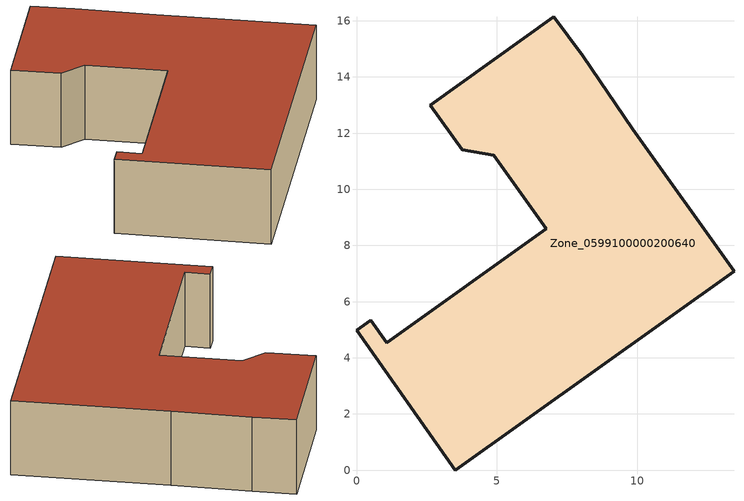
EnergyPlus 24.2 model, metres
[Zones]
Zone_0599100000200640
 floor ground (C_G): 3.51,0 0,4.98 0.5,5.34 1.07,4.53 6.76,8.59 4.88,11.22 3.77,11.4 2.63,13 7.02,16.14 8.05,14.76 9.83,12.14 13.44,7.09 z0
 wall outside (C_F): 3.77,11.4 4.88,11.22 6.76,8.59 1.07,4.53 0.5,5.34 0,4.98 3.51,0 13.44,7.09 9.83,12.14 8.05,14.76 7.02,16.14 2.63,13 3.77,11.4 z0:3.2
 roof outside (C_R): 0,4.98 3.51,0 13.44,7.09 9.83,12.14 8.05,14.76 7.02,16.14 2.63,13 3.77,11.4 4.88,11.22 6.76,8.59 1.07,4.53 0.5,5.34 z3.2
[BUILDING]
Pand.0599100000200640: North Axis=0; Terrain=City; Loads Convergence Tolerance Value=0.04; Temperature Convergence Tolerance Value=0.4; Solar Distribution=FullExterior; Maximum Number of Warmup Days=25; Minimum Number of Warmup Days=1
[Site:Location]
Rotterdam.The.Hague.AP_ZH_NLD Design_Conditions: Latitude=51.96; Longitude=4.45; Time Zone=1; Elevation=-4.5
[SITE:GROUNDTEMPERATURE:BUILDINGSURFACE]
18, 18, 18, 18, 18, 18, 18, 18, 18, 18, 18, 18
[MATERIAL] Thermal Absorptance=0.9; Solar Absorptance=0.7; Visible Absorptance=0.7
Name | Roughness | Thickness | Conductivity | Density | Specific Heat
G.TI.1975-1991 | MediumSmooth | 0.15 | 0.288461 | 540 | 1210
F.TI.1975-1991 | Rough | 0.3 | 0.230769 | 1920 | 840
R.TI.1975-1991 | MediumRough | 0.2 | 0.153846 | 1500 | 1000
[CONSTRUCTION]
C_G: G.TI.1975-1991
C_F: F.TI.1975-1991
C_R: R.TI.1975-1991
[ZONE]
Zone_0599100000200640: Type=1; Multiplier=1; Ceiling Height=Autocalculate; Volume=Autocalculate; Floor Area=autocalculate; Part of Total Floor Area=Yes
[ZONEINFILTRATION:DESIGNFLOWRATE]
Infil_Zone_0599100000200640: Zone or ZoneList or Space or SpaceList=Zone_0599100000200640; Schedule=AlwaysOn; Design Flow Rate Calculation Method=Flow/Area; Flow Rate per Floor Area=0.003; Constant Term Coefficient=1; Temperature Term Coefficient=0; Velocity Term Coefficient=0; Velocity Squared Term Coefficient=0
[HVACTEMPLATE:ZONE:IDEALLOADSAIRSYSTEM]
Zone_0599100000200640: Maximum Heating Supply Air Temperature=50; Minimum Cooling Supply Air Temperature=13; Maximum Heating Supply Air Humidity Ratio=0.0156; Minimum Cooling Supply Air Humidity Ratio=0.0077; Heating Limit=NoLimit; Cooling Limit=NoLimit; Dehumidification Control Type=ConstantSensibleHeatRatio; Cooling Sensible Heat Ratio=0.7; Dehumidification Setpoint=60; Humidification Control Type=None; Humidification Setpoint=30; Outdoor Air Method=None; Outdoor Air Flow Rate per Person=0.00944; Outdoor Air Flow Rate per Zone Floor Area=0; Outdoor Air Flow Rate per Zone=0; Demand Controlled Ventilation Type=None; Outdoor Air Economizer Type=NoEconomizer; Heat Recovery Type=None; Sensible Heat Recovery Effectiveness=0.7; Latent Heat Recovery Effectiveness=0.65
[ZONECONTROL:THERMOSTAT]
ThermostatControl_Zone_0599100000200640: Zone or ZoneList=Zone_0599100000200640; Control Type Schedule=DualSetpointControlType; Control 1=Thermostat_Zone_0599100000200640; Temperature Difference Between Cutout And Setpoint=0
[THERMOSTATSETPOINT:DUALSETPOINT]
Thermostat_Zone_0599100000200640: Heating Setpoint Temperature Schedule=HeatingSetpoint_Zone_0599100000200640; Cooling Setpoint Temperature Schedule=CoolingSetpoint_Zone_0599100000200640
[SCHEDULE:COMPACT]
HeatingSetpoint_Zone_0599100000200640: Through: 12/31, For: AllDays, Until: 24:00, 21
CoolingSetpoint_Zone_0599100000200640: Through: 12/31, For: AllDays, Until: 24:00, 24
DualSetpointControlType: Through: 12/31, For: AllDays, Until: 24:00, 4
AlwaysOn: Through: 12/31, For: AllDays, Until: 24:00, 1
